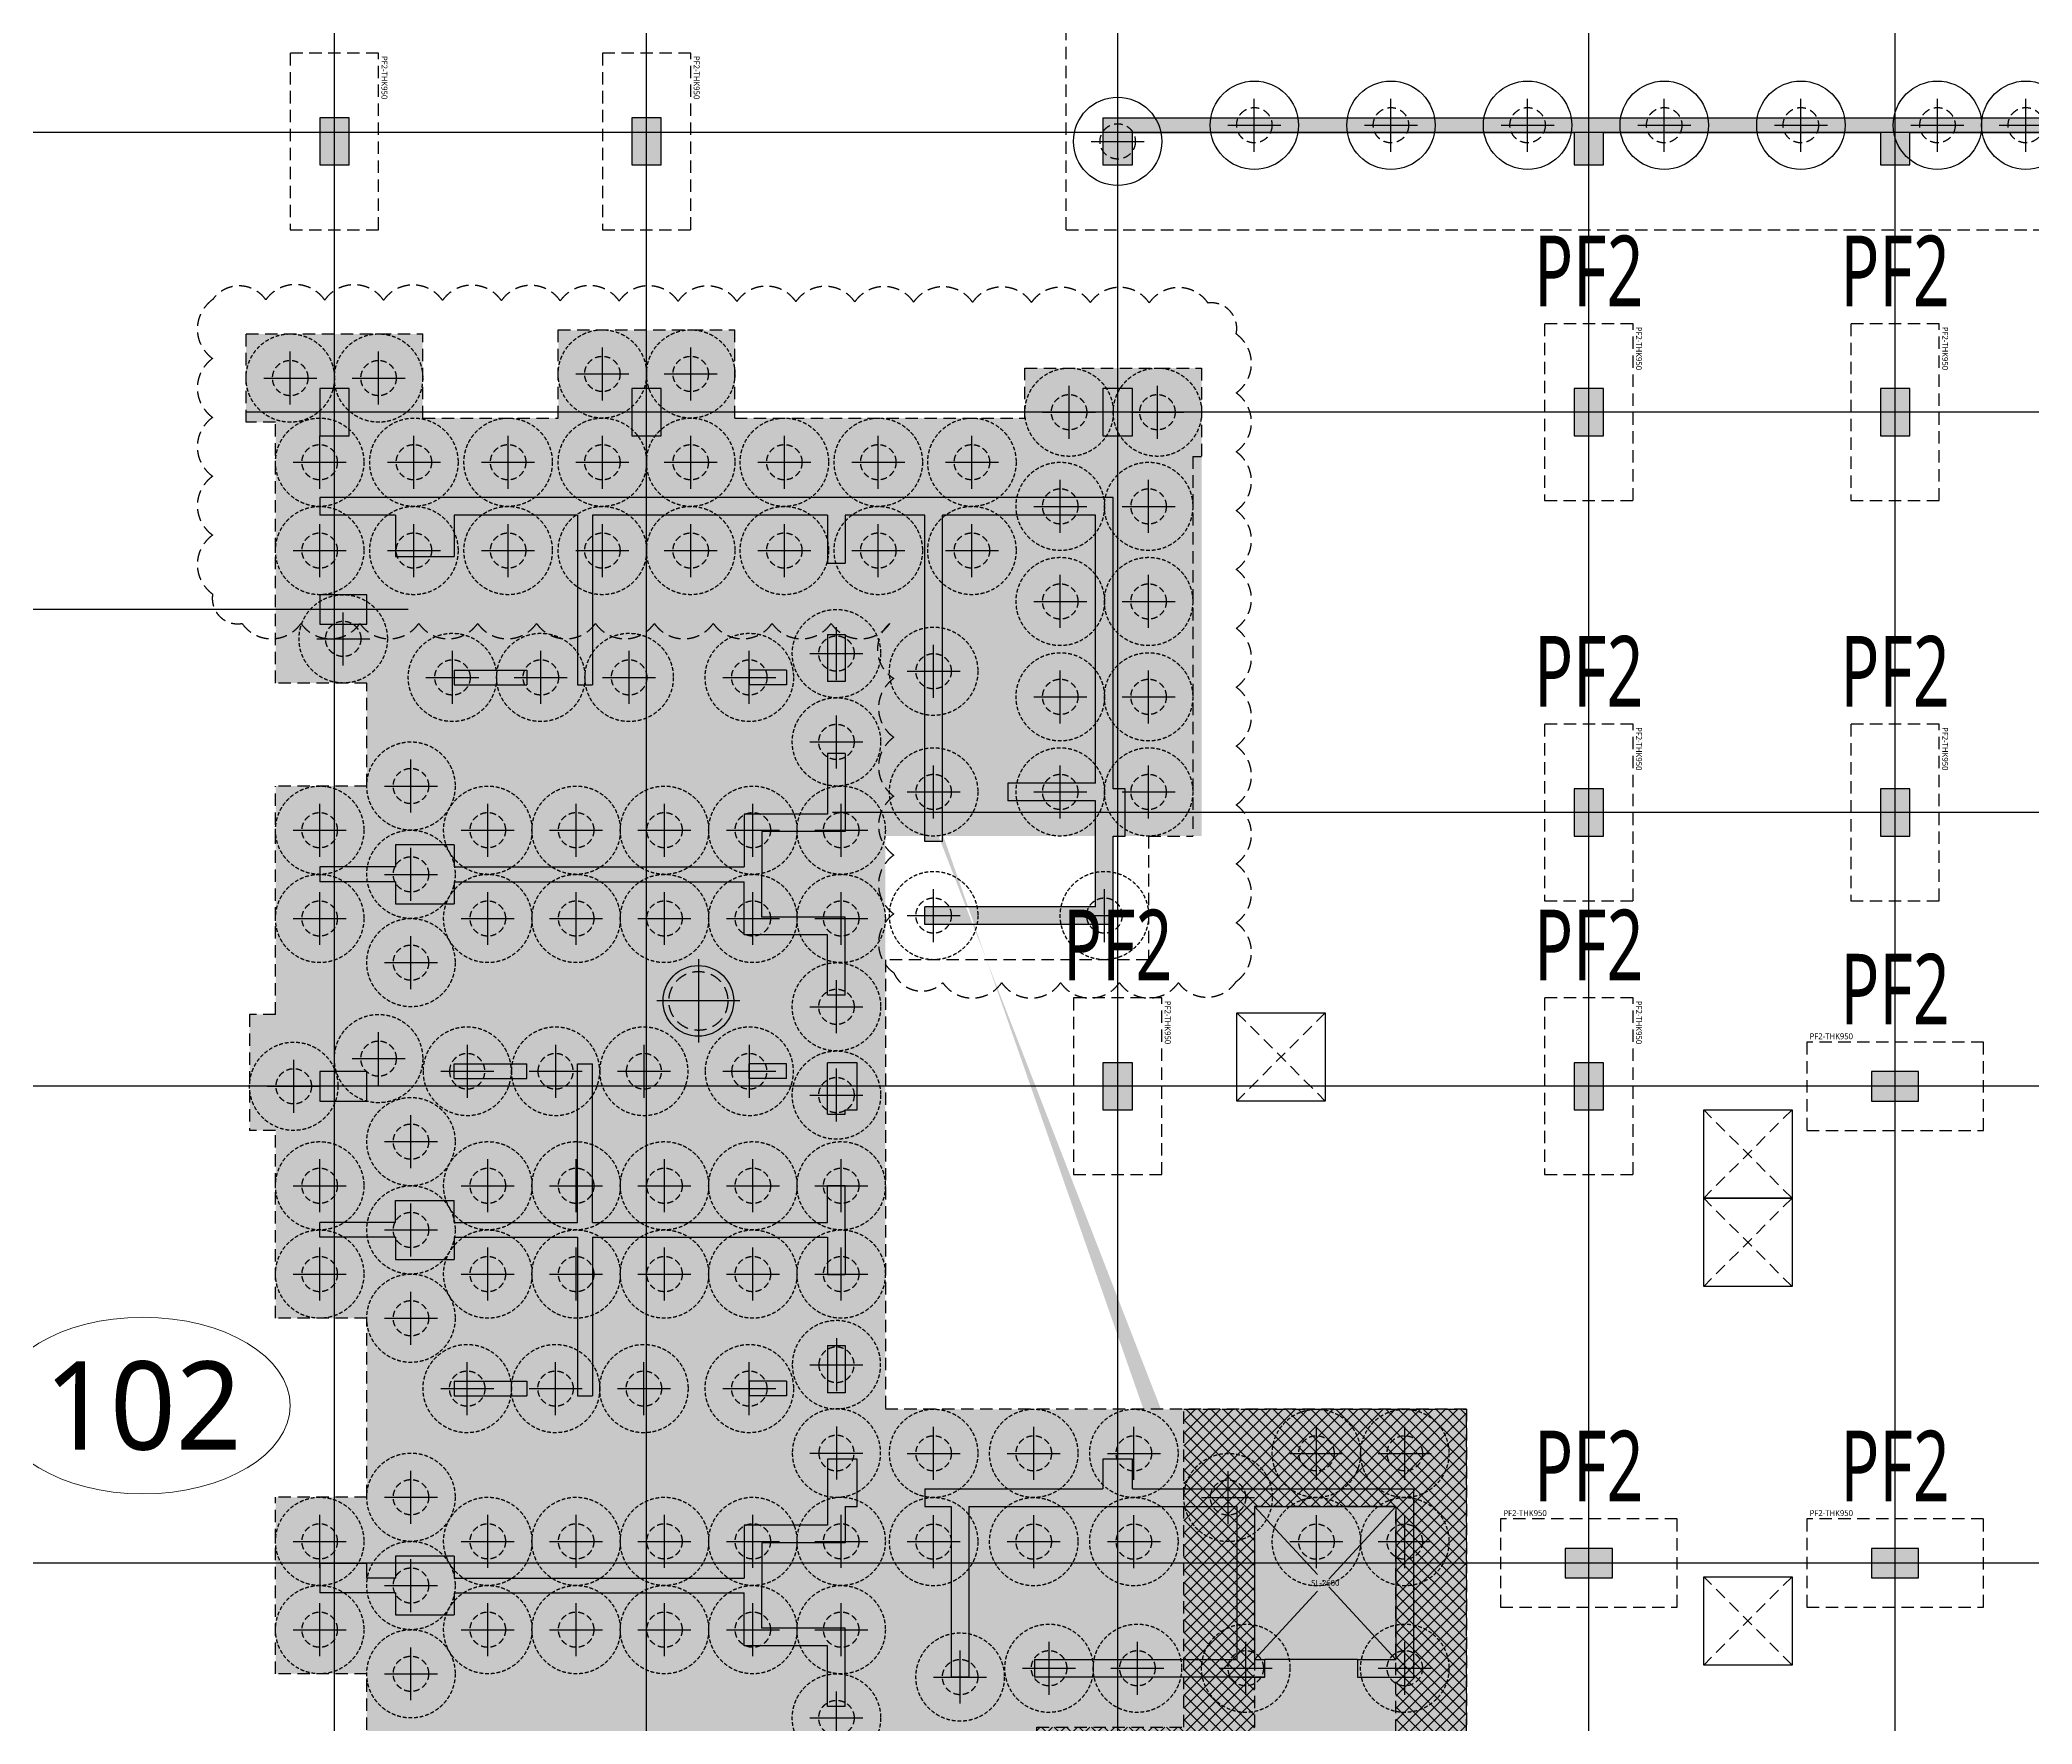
# Model space of a CAD drawing. Header units: millimetres. Extents: x 327808 to 2562540, y -728300 to 402793.
# Drawn here: x 775099 to 808928, y 246179 to 274789 of the extents above; entities that cross this region are included whole.
import ezdxf
from ezdxf.enums import TextEntityAlignment as Align

# ---------------------------------------------------------------- set-up
doc = ezdxf.new("R2010")
doc.units = ezdxf.units.MM
doc.header["$LTSCALE"] = 140
for name, pattern in [('XS-기초$0$CONTINOUS', [0]), ('XS-기초$0$DDOT', [14, 12, -1, 0, -1]), ('XS-기초$0$HID', [2.3, 1.5, -0.8])]:
    doc.linetypes.add(name, pattern=pattern)
for name, color, linetype in [('252', 252, 'Continuous'), ('NAME-F', 6, 'Continuous'), ('XS-기초$0$252', 252, 'Continuous'), ('XS-기초$0$CEN-P', 14, 'XS-기초$0$CONTINOUS'), ('XS-기초$0$EL7', 7, 'Continuous'), ('XS-기초$0$MAT', 3, 'XS-기초$0$HID'), ('XS-기초$0$OPEN', 9, 'XS-기초$0$DDOT'), ('XS-기초$0$PILE', 3, 'XS-기초$0$HID'), ('XS-기초$0$PILE-P', 4, 'XS-기초$0$HID'), ('XS-기초$0$WALL', 11, 'Continuous'), ('XS-기초$0$기초꺽임', 4, 'XS-기초$0$HID'), ('XS-기초$0$기초꺽임-HAT', 5, 'Continuous'), ('XS-기초$0$기초연단', 3, 'Continuous'), ('XS-기초$0$집수정-영구', 1, 'Continuous'), ('XS-기초$0$집수정-우수', 6, 'Continuous'), ('XS-기초$0$집수정-주동', 21, 'Continuous')]:
    doc.layers.add(name, color=color, linetype=linetype)
doc.layers.add('TEXT', color=3, linetype='Continuous', lineweight=9)
doc.layers.add('XS-기초$0$0106', color=30, linetype='XS-기초$0$HID', plot=False)
doc.layers.add('XS-기초$0$DEFPOINT', color=144, linetype='Continuous', plot=False)
doc.styles.add('XS-기초$0$맑은고딕', font='malgun.ttf')
doc.styles.add('맑은고딕', font='malgun.ttf')

# ---------------------------------------------------------------- blocks, each defined once
blk = doc.blocks.new('XS-기초$0$A$C762E058C')
at = {"layer": 'XS-기초$0$252'}
h = blk.add_hatch(color=256, dxfattribs=at)
h.dxf.hatch_style = 1
h.paths.add_polyline_path([(6100, -22900), (5300, -22900), (5300, -23400), (6100, -23400)])
h.paths.add_polyline_path([(6100, -31000), (5300, -31000), (5300, -31500), (6100, -31500)])
h.paths.add_polyline_path([(6100, -39100), (5300, -39100), (5300, -39600), (6100, -39600)])
h.paths.add_polyline_path([(6100, -47200), (5300, -47200), (5300, -47700), (6100, -47700)])
h.paths.add_polyline_path([(6100, -55300), (5300, -55300), (5300, -55800), (6100, -55800)])
h.paths.add_polyline_path([(6100, -63400), (5300, -63400), (5300, -63900), (6100, -63900)])
h.paths.add_polyline_path([(50390, -22900), (50390, -23150), (44400, -23150), (44400, -23400), (43600, -23400), (43600, -23150), (40100, -23150), (40100, -23700), (39600, -23700), (39600, -23150), (34900, -23150), (34900, -23700), (34400, -23700), (34400, -23150), (26900, -23150), (26900, -23700), (26400, -23700), (26400, -22900)])
h.paths.add_polyline_path([(51300, -22900), (51300, -23150), (51800, -23150), (51800, -23700), (52300, -23700), (52300, -22900)])
h.paths.add_polyline_path([(40100, -28300), (40100, -27500), (39600, -27500), (39600, -28300)])
h.paths.add_polyline_path([(13600, -23700), (13600, -22900), (13100, -22900), (13100, -23700)])
h.paths.add_polyline_path([(13600, -28300), (13600, -27500), (13100, -27500), (13100, -28300)])
h.paths.add_polyline_path([(26900, -28300), (26900, -27500), (26400, -27500), (26400, -28300)])
h.paths.add_polyline_path([(18900, -23700), (18900, -22900), (18400, -22900), (18400, -23700)])
h.paths.add_polyline_path([(52300, -28300), (52300, -27500), (51800, -27500), (51800, -28300)])
h.paths.add_polyline_path([(44300, -28300), (44300, -27500), (43800, -27500), (43800, -28300)])
h.paths.add_polyline_path([(34900, -28300), (34900, -27500), (34400, -27500), (34400, -28300)])
h.paths.add_polyline_path([(18900, -28300), (18900, -27500), (18400, -27500), (18400, -28300)])
h.paths.add_polyline_path([(35050, -47200), (34250, -47200), (34250, -47700), (35050, -47700)])
h.paths.add_polyline_path([(40250, -47200), (39450, -47200), (39450, -47700), (40250, -47700)])
h.paths.add_polyline_path([(34900, -39750), (34900, -38950), (34400, -38950), (34400, -39750)])
h.paths.add_polyline_path([(40250, -39100), (39450, -39100), (39450, -39600), (40250, -39600)])
h.paths.add_polyline_path([(40100, -35100), (40100, -34300), (39600, -34300), (39600, -35100)])
h.paths.add_polyline_path([(44450, -39100), (43650, -39100), (43650, -39600), (44450, -39600)])
h.paths.add_polyline_path([(44300, -35100), (44300, -34300), (43800, -34300), (43800, -35100)])
h.paths.add_polyline_path([(34900, -35100), (34900, -34300), (34400, -34300), (34400, -35100)])
h.paths.add_polyline_path([(44450, -47200), (43650, -47200), (43650, -47700), (44450, -47700)])
h.paths.add_polyline_path([(44450, -63400), (43650, -63400), (43650, -63900), (44450, -63900)])
h.paths.add_polyline_path([(44450, -55300), (43650, -55300), (43650, -55800), (44450, -55800)])
h.paths.add_polyline_path([(52250, -63400), (51450, -63400), (51450, -63900), (52250, -63900)])
h.paths.add_polyline_path([(60350, -55300), (59550, -55300), (59550, -55800), (60350, -55800)])
h.paths.add_polyline_path([(52250, -55300), (51450, -55300), (51450, -55800), (52250, -55800)])
h.paths.add_polyline_path([(60350, -63400), (59550, -63400), (59550, -63900), (60350, -63900)])
h.paths.add_polyline_path([(52300, -35100), (52300, -34300), (51800, -34300), (51800, -35100)])
h.paths.add_polyline_path([(60300, -35100), (60300, -34300), (59800, -34300), (59800, -35100)])
h.paths.add_polyline_path([(60350, -39100), (59550, -39100), (59550, -39600), (60350, -39600)])
h.paths.add_polyline_path([(52250, -39100), (51450, -39100), (51450, -39600), (52250, -39600)])
h.paths.add_polyline_path([(60350, -47200), (59550, -47200), (59550, -47700), (60350, -47700)])
h.paths.add_polyline_path([(52250, -47200), (51450, -47200), (51450, -47700), (52250, -47700)])
h.paths.add_polyline_path([(60300, -23700), (60300, -22900), (59800, -22900), (59800, -23700)])
h.paths.add_polyline_path([(60300, -28300), (60300, -27500), (59800, -27500), (59800, -28300)])
h = blk.add_hatch(color=256, dxfattribs=at)
h.dxf.hatch_style = 1
h.paths.add_polyline_path([(35050, -54495), (34250, -54495), (34250, -54995), (35050, -54995)])
h.paths.add_polyline_path([(40280, -55295), (40480, -55295), (40480, -55985), (39665, -55985), (39665, -56285), (40480, -56285), (40480, -60480), (37300, -60480), (37300, -60730), (40480, -60730), (40480, -63825), (39180, -63825), (39180, -64125), (39300, -64125), (39300, -64625), (39800, -64625), (39800, -64125), (40480, -64125), (40480, -65410), (40780, -65410), (40780, -54495), (40280, -54495)])
h.paths.add_polyline_path([(34900, -64625), (34900, -64125), (35160, -64125), (35160, -63825), (33805, -63825), (33805, -57445), (34755, -57445), (34755, -56285), (36135, -56285), (36135, -55985), (34455, -55985), (34455, -57145), (33680, -57145), (32905, -57145), (32905, -55985), (31225, -55985), (31225, -56285), (32605, -56285), (32605, -57445), (33555, -57445), (33555, -63825), (32200, -63825), (32200, -64125), (33555, -64125), (33555, -65410), (33805, -65410), (33805, -64125), (34400, -64125), (34400, -64625)])
h.paths.add_polyline_path([(26565, -64625), (26565, -64125), (25700, -64125), (25700, -63825), (26815, -63825), (26815, -60730), (23820, -60730), (23820, -60480), (26815, -60480), (26815, -56285), (26185, -56285), (26185, -55985), (26940, -55985), (27695, -55985), (27695, -56285), (27065, -56285), (27065, -60480), (30060, -60480), (30060, -60730), (27065, -60730), (27065, -63825), (28180, -63825), (28180, -64125), (27065, -64125), (27065, -65410), (26815, -65410), (26815, -64625)])
h.paths.add_polyline_path([(18900, -64625), (18900, -64125), (20075, -64125), (20075, -65410), (20325, -65410), (20325, -64125), (21680, -64125), (21680, -63825), (20325, -63825), (20325, -57445), (21275, -57445), (21275, -56285), (22655, -56285), (22655, -55985), (20975, -55985), (20975, -57145), (20200, -57145), (19425, -57145), (19425, -55985), (17745, -55985), (17745, -56285), (19125, -56285), (19125, -57445), (20075, -57445), (20075, -63825), (18400, -63825), (18400, -64625)])
h.paths.add_polyline_path([(13100, -55785), (13100, -55985), (13100, -65410), (13400, -65410), (13400, -64325), (13900, -64325), (13900, -64125), (14700, -64125), (14700, -63825), (13400, -63825), (13400, -60730), (16580, -60730), (16580, -60480), (13400, -60480), (13400, -56285), (14215, -56285), (14215, -55985), (13900, -55985), (13900, -55785)])
h.paths.add_polyline_path([(31375, -54635), (31375, -54485), (23825, -54485), (23825, -54185), (26175, -54185), (26175, -51585), (27175, -51585), (27175, -51885), (26475, -51885), (26475, -54185), (31375, -54185), (31375, -51885), (30775, -51885), (30775, -51585), (31675, -51585), (31675, -54635)])
h.paths.add_polyline_path([(29585, -51585), (29585, -51885), (28265, -51885), (28265, -51585)], flags=17)
h.paths.add_polyline_path([(17480, -53885), (15385, -53885), (15385, -53185), (14385, -53185), (14385, -53885), (13100, -53885), (13100, -54185), (22025, -54185), (22025, -53885), (22025, -53115), (21725, -53115), (21725, -53885), (17730, -53885), (17730, -51050), (17480, -51050)])
h.paths.add_polyline_path([(15385, -51300), (15385, -51050), (16620, -51050), (16620, -51300)], flags=17)
h.paths.add_polyline_path([(21025, -51300), (21025, -51050), (20395, -51050), (20395, -51300)], flags=17)
h.paths.add_polyline_path([(21725, -51905), (21725, -51105), (22025, -51105), (22025, -51905)])
h.paths.add_polyline_path([(29690, -64125), (29690, -63825), (30090, -63825), (30090, -64125)])
h.paths.add_polyline_path([(29810, -63125), (30060, -63125), (30060, -61590), (29810, -61590)], flags=17)
h.paths.add_polyline_path([(29810, -56985), (30060, -56985), (30060, -57815), (29810, -57815)], flags=17)
h.paths.add_polyline_path([(29205, -56285), (30005, -56285), (30005, -55985), (29205, -55985)])
h.paths.add_polyline_path([(37670, -64125), (37670, -63825), (37270, -63825), (37270, -64125)])
h.paths.add_polyline_path([(37550, -63125), (37300, -63125), (37300, -61590), (37550, -61590)])
h.paths.add_polyline_path([(37550, -56985), (37300, -56985), (37300, -57815), (37550, -57815)])
h.paths.add_polyline_path([(38155, -56285), (37355, -56285), (37355, -55985), (38155, -55985)], flags=17)
h.paths.add_polyline_path([(24190, -64125), (24190, -63825), (23790, -63825), (23790, -64125)])
h.paths.add_polyline_path([(24070, -63125), (23820, -63125), (23820, -61590), (24070, -61590)])
h.paths.add_polyline_path([(24070, -56985), (23820, -56985), (23820, -57815), (24070, -57815)])
h.paths.add_polyline_path([(24675, -56285), (23875, -56285), (23875, -55985), (24675, -55985)])
h.paths.add_polyline_path([(16210, -64125), (16210, -63825), (16610, -63825), (16610, -64125)])
h.paths.add_polyline_path([(16330, -63125), (16580, -63125), (16580, -61590), (16330, -61590)], flags=17)
h.paths.add_polyline_path([(16330, -56985), (16580, -56985), (16580, -57815), (16330, -57815)], flags=17)
h.paths.add_polyline_path([(15725, -56285), (16525, -56285), (16525, -55985), (15725, -55985)], flags=17)
h.paths.add_polyline_path([(26775, -34300), (26575, -34300), (26575, -29350), (13100, -29350), (13100, -29650), (14385, -29650), (14385, -30350), (15385, -30350), (15385, -29650), (17480, -29650), (17480, -32530), (17730, -32530), (17730, -29650), (21725, -29650), (21725, -30465), (22025, -30465), (22025, -29650), (23375, -29650), (23375, -35190), (23675, -35190), (23675, -29650), (26275, -29650), (26275, -34200), (24785, -34200), (24785, -34500), (26275, -34500), (26275, -36300), (23375, -36300), (23375, -36600), (26575, -36600), (26575, -35100), (26775, -35100)])
h.paths.add_polyline_path([(13100, -47455), (13100, -47955), (14385, -47955), (14385, -48330), (15385, -48330), (15385, -47955), (20305, -47955), (20305, -48855), (21725, -48855), (21725, -49885), (22025, -49885), (22025, -48555), (20605, -48555), (20605, -47830), (20605, -47105), (22025, -47105), (22025, -46485), (22225, -46485), (22225, -45685), (21725, -45685), (21725, -45775), (21725, -46805), (20305, -46805), (20305, -47705), (15385, -47705), (15385, -47330), (14385, -47330), (14385, -47705), (13900, -47705), (13900, -47455)])
h.paths.add_polyline_path([(13900, -39100), (13100, -39100), (13100, -39600), (13900, -39600)], flags=17)
h.paths.add_polyline_path([(13900, -31000), (13100, -31000), (13100, -31500), (13900, -31500)], flags=17)
h.paths.add_polyline_path([(22225, -39750), (22225, -38950), (21725, -38950), (21725, -39825), (22025, -39825), (22025, -39750)])
h.paths.add_polyline_path([(26900, -39750), (26900, -38950), (26400, -38950), (26400, -39750)], flags=17)
h.paths.add_polyline_path([(26400, -45685), (26400, -46185), (23375, -46185), (23375, -46485), (23825, -46485), (23825, -49385), (24125, -49385), (24125, -46485), (28675, -46485), (28675, -49085), (25235, -49085), (25235, -49385), (29150, -49385), (29150, -49085), (28975, -49085), (28975, -46485), (31375, -46485), (31375, -49085), (30720, -49085), (30720, -49385), (31675, -49385), (31675, -46185), (26900, -46185), (26900, -45685)])
h.paths.add_polyline_path([(15385, -35250), (14385, -35250), (14385, -35625), (13100, -35625), (13100, -35875), (14385, -35875), (14385, -36250), (15385, -36250), (15385, -35875), (20305, -35875), (20305, -36775), (21725, -36775), (21725, -37805), (22025, -37805), (22025, -36475), (20605, -36475), (20605, -35750), (20605, -35025), (22025, -35025), (22025, -33695), (21725, -33695), (21725, -34725), (20305, -34725), (20305, -35625), (15385, -35625)])
h.paths.add_polyline_path([(14385, -41665), (13100, -41665), (13100, -41915), (14385, -41915), (14385, -42290), (15385, -42290), (15385, -41915), (17480, -41915), (17480, -44610), (17730, -44610), (17730, -41915), (21725, -41915), (21725, -42545), (22025, -42545), (22025, -41790), (22025, -41035), (21725, -41035), (21725, -41665), (17730, -41665), (17730, -38970), (17480, -38970), (17480, -41665), (15385, -41665), (15385, -41290), (14385, -41290)])
h.paths.add_polyline_path([(15385, -39220), (15385, -38970), (16620, -38970), (16620, -39220)], flags=17)
h.paths.add_polyline_path([(21025, -39220), (21025, -38970), (20395, -38970), (20395, -39220)], flags=17)
h.paths.add_polyline_path([(15385, -44360), (15385, -44610), (16620, -44610), (16620, -44360)], flags=17)
h.paths.add_polyline_path([(21025, -44360), (21025, -44610), (20395, -44610), (20395, -44360)], flags=17)
h.paths.add_polyline_path([(21725, -43755), (21725, -44555), (22025, -44555), (22025, -43755)])
h.paths.add_polyline_path([(15385, -32280), (15385, -32530), (16620, -32530), (16620, -32280)], flags=17)
h.paths.add_polyline_path([(21025, -32280), (21025, -32530), (20395, -32530), (20395, -32280)], flags=17)
h.paths.add_polyline_path([(21725, -31675), (21725, -32475), (22025, -32475), (22025, -31675)], flags=17)
edge = h.paths.add_edge_path()
edge.add_line((23375, -34500), (23375, -34200))
edge.add_line((28675, -49385), (29150, -49385))
blk = doc.blocks.new('XS-기초$0$PILE-600')
at = {"layer": 'XS-기초$0$DEFPOINT', "color": 173, "linetype": 'XS-기초$0$HID', "ltscale": 0.3}
blk.add_circle((0, 0), 750, dxfattribs=at)
at = {"layer": 'XS-기초$0$PILE', "linetype": 'Continuous'}
for p, q in [((0, -450), (0, 450)), ((-450, 0), (450, 0))]:
    blk.add_line(p, q, dxfattribs=at)
at = {"layer": 'XS-기초$0$PILE', "ltscale": 0.5}
blk.add_circle((0, 0), 300, dxfattribs=at)
blk = doc.blocks.new('XS-기초$0$PF2')
at = {"layer": 'XS-기초$0$MAT', "linetype": 'XS-기초$0$HID'}
blk.add_lwpolyline([(-1500, -750), (1500, -750), (1500, 750), (-1500, 750)], close=True, dxfattribs=at)
at = {"layer": 'XS-기초$0$DEFPOINT', "color": 1, "style": 'XS-기초$0$맑은고딕'}
blk.add_text('PF2-THK950', height=100, dxfattribs=at).set_placement((-1450, 850), align=Align.MIDDLE_LEFT)
blk = doc.blocks.new('XS-기초$0$PILE-P')
at = {"layer": 'XS-기초$0$DEFPOINT'}
blk.add_circle((0, 0), 750, dxfattribs=at)
at = {"layer": 'XS-기초$0$PILE-P', "color": 4, "linetype": 'XS-기초$0$CONTINOUS'}
for p, q in [((0, -450), (0, 450)), ((-450, 0), (450, 0))]:
    blk.add_line(p, q, dxfattribs=at)
at = {"layer": 'XS-기초$0$PILE-P', "linetype": 'XS-기초$0$HID', "ltscale": 0.7}
blk.add_circle((0, 0), 300, dxfattribs=at)
blk = doc.blocks.new('XS-기초$0$집수정-주동')
at = {"layer": 'XS-기초$0$집수정-주동'}
for p, q in [((0, 707), (0, -707)), ((707, 0), (-707, 0))]:
    blk.add_line(p, q, dxfattribs=at)
blk.add_circle((0, 0), 600, dxfattribs=at)
at = {"layer": 'XS-기초$0$집수정-주동', "linetype": 'XS-기초$0$HID'}
blk.add_circle((0, 0), 500, dxfattribs=at)
blk = doc.blocks.new('XS-기초$0$집수정-1.5x1.5-영구')
at = {"layer": 'XS-기초$0$집수정-영구', "linetype": 'XS-기초$0$HID'}
for p, q in [((1500, 0), (0, 1500)), ((0, 0), (1500, 1500))]:
    blk.add_line(p, q, dxfattribs=at)
at = {"layer": 'XS-기초$0$집수정-영구'}
blk.add_lwpolyline([(0, 0), (0, 1500), (1500, 1500), (1500, 0)], close=True, dxfattribs=at)
blk = doc.blocks.new('XS-기초$0$영구집수정')
at = {"layer": 'XS-기초$0$집수정-영구', "rotation": 180}
blk.add_blockref('XS-기초$0$집수정-1.5x1.5-영구', (30175, -38100), dxfattribs=at)

msp = doc.modelspace()

# ---------------------------------------------------------------- hatches: boundary and pattern name
at = {"layer": '252'}
h = msp.add_hatch(color=256, dxfattribs=at)
h.dxf.hatch_style = 1
h.paths.add_polyline_path([(799325.4, 251528.9), (789455.4, 251528.9), (789455.4, 261263.9), (794825.4, 261263.9), (794825.4, 269213.9), (791825.4, 269213.9), (791825.4, 268363.9), (786900.4, 268363.9), (786900.4, 269853.9), (783900.4, 269853.9), (783900.4, 268363.9), (781600.4, 268363.9), (781600.4, 269793.9), (778600.4, 269793.9), (778600.4, 268293.9), (779100.4, 268293.9), (779100.4, 263863.9), (780650.4, 263863.9), (780650.4, 262113.9), (779100.4, 262113.9), (779100.4, 258233.9), (778660.4, 258233.9), (778660.4, 256263.9), (779100.4, 256263.9), (779100.4, 253073.9), (780650.4, 253073.9), (780650.4, 250033.9), (779100.4, 250033.9), (779100.4, 247033.9), (780650.4, 247033.9), (780650.4, 243828.9), (779100.4, 243828.9), (779100.4, 240928.9), (778500.4, 240928.9), (778500.4, 230203.9), (781500.4, 230203.9), (781500.4, 231483.9), (785450.4, 231483.9), (785450.4, 230203.9), (788450.4, 230203.9), (788450.4, 231638.9), (792190.4, 231638.9), (792190.4, 230203.9), (795190.4, 230203.9), (795190.4, 231638.9), (798930.4, 231638.9), (798930.4, 230203.9), (801930.4, 230203.9), (801930.4, 231638.9), (805880.4, 231638.9), (805880.4, 230203.9), (808880.4, 230203.9), (808880.4, 242768.9), (805880.4, 242768.9), (805880.4, 240978.9), (802900.4, 240978.9), (802900.4, 242518.9), (799325.4, 242518.9)])
at = {"layer": 'XS-기초$0$기초꺽임-HAT'}
h = msp.add_hatch(dxfattribs=at)
h.set_pattern_fill('ANSI37', color=256, scale=1200, style=0)
h.set_pattern_definition([(45, (857431.5, 317418.4), (-106.06602, 106.06602), []), (135, (857431.5, 317418.4), (-106.06602, -106.06602), [])])
h.paths.add_polyline_path([(793225.4, 242178.9), (798125.4, 242178.9), (798125.4, 249878.9), (795725.4, 249878.9), (795725.4, 244478.9), (793225.4, 244478.9)], flags=16)
h.paths.add_polyline_path([(799325.4, 240978.9), (791750.4, 240978.9), (791750.4, 242778.9), (792025.4, 242778.9), (792025.4, 246128.9), (794525.4, 246128.9), (794525.4, 251528.9), (795725.4, 251528.9), (799325.4, 251528.9)])

# ---------------------------------------------------------------- linework, layer by layer
at = {"layer": 'TEXT'}
msp.add_ellipse((776850.4, 251591.4), major_axis=(2500, 0), ratio=0.6, dxfattribs=at)
at = {"layer": 'XS-기초$0$0106'}
msp.add_lwpolyline([(778033.3, 270375.7, 0.5205671), (778033.3, 269375.7, 0.5205671), (778033.3, 268375.7, 0.5205671), (778033.3, 267375.7, 0.5205671), (778033.3, 266375.7, 0.5205671), (778033.3, 265375.7, 0.5205671), (778533.2, 264875.6, 0.5205671), (779533.2, 264875.6, 0.5205671), (780533.2, 264875.6, 0.5205671), (781533.2, 264875.6, 0.5205671), (782533.2, 264875.6, 0.5205671), (783533.2, 264875.6, 0.5205671), (784533.2, 264875.6, 0.5205671), (785533.2, 264875.6, 0.5205671), (786533.2, 264875.6, 0.5205671), (787533.2, 264875.6, 0.5205671), (788533.2, 264875.6, 0.5205671), (789533.2, 264875.6, 0.5205671), (789599.3, 263941.7, 0.5205671), (789599.3, 262941.7, 0.5205671), (789599.3, 261941.7, 0.5205671), (789599.3, 260941.7, 0.5205671), (789599.3, 259941.7, 0.5205671), (789599.3, 258941.7, 0.5205671), (790430.8, 258773.2, 0.5205671), (791430.8, 258773.2, 0.5205671), (792430.8, 258773.2, 0.5205671), (793430.8, 258773.2, 0.5205671), (794430.8, 258773.2, 0.5205671), (795411.6, 258792.5, 0.5205671), (795411.6, 259792.5, 0.5205671), (795411.6, 260792.5, 0.5205671), (795411.6, 261792.5, 0.5205671), (795411.6, 262792.5, 0.5205671), (795411.6, 263792.5, 0.5205671), (795411.6, 264792.5, 0.5205671), (795411.6, 265792.5, 0.5205671), (795411.6, 266792.5, 0.5205671), (795411.6, 267792.5, 0.5205671), (795411.6, 268792.5, 0.5205671), (795411.6, 269792.5, 0.5205671), (794935.8, 270318.3, 0.5205671), (793935.8, 270321.7, 0.5205671), (792935.8, 270325.1, 0.5205671), (791935.8, 270328.5, 0.5205671), (790935.8, 270331.9, 0.5205671), (789935.8, 270335.2, 0.5205671), (788935.8, 270338.6, 0.5205671), (787935.8, 270342, 0.5205671), (786935.8, 270345.4, 0.5205671), (785935.8, 270348.8, 0.5205671), (784935.8, 270352.2, 0.5205671), (783935.8, 270355.6, 0.5205671), (782935.8, 270359, 0.5205671), (781935.9, 270362.4, 0.5205671), (780935.9, 270365.8, 0.5205671), (779935.9, 270369.2, 0.5205671), (778935.9, 270372.6, 0.5205671)], format="xyb", close=True, dxfattribs=at)
at = {"layer": 'XS-기초$0$CEN-P'}
for p, q in [((780100.4, 223613.9), (780100.4, 341453.9)), ((785400.4, 223613.9), (785400.4, 341453.9)), ((793400.4, 223613.9), (793400.4, 341453.9)), ((801400.4, 183713.9), (801400.4, 341453.9)), ((806600.4, 240163.9), (806600.4, 341453.9)), ((955930.4, 273213.9), (731950.4, 273213.9)), ((828300.4, 268463.9), (778600.4, 268463.9)), ((781350.4, 265113.9), (731950.4, 265113.9)), ((828300.4, 261663.9), (788560.4, 261663.9)), ((955930.4, 257013.9), (731950.4, 257013.9)), ((955930.4, 248913.9), (731950.4, 248913.9))]:
    msp.add_line(p, q, dxfattribs=at)
at = {"layer": 'XS-기초$0$EL7'}
msp.add_line((797470.4, 247278.9), (795900.4, 247278.9), dxfattribs=at)
at = {"layer": 'XS-기초$0$OPEN'}
for p, q in [((798125.4, 247278.9), (795725.4, 249878.9)), ((798125.4, 249878.9), (795725.4, 247278.9))]:
    msp.add_line(p, q, dxfattribs=at)
at = {"layer": 'XS-기초$0$WALL'}
for p, q in [((780350.4, 273463.9), (779850.4, 273463.9)), ((779850.4, 273463.9), (779850.4, 272663.9)), ((780350.4, 272663.9), (780350.4, 273463.9)), ((785650.4, 273463.9), (785150.4, 273463.9)), ((785150.4, 273463.9), (785150.4, 272663.9)), ((785650.4, 272663.9), (785650.4, 273463.9)), ((793150.4, 273463.9), (793150.4, 272663.9)), ((793150.4, 273463.9), (817140.4, 273463.9)), ((793650.4, 272663.9), (793650.4, 273213.9)), ((793650.4, 273213.9), (801150.4, 273213.9)), ((801150.4, 273213.9), (801150.4, 272663.9)), ((801650.4, 272663.9), (801650.4, 273213.9)), ((801650.4, 273213.9), (806350.4, 273213.9)), ((806350.4, 273213.9), (806350.4, 272663.9)), ((806850.4, 273213.9), (810350.4, 273213.9)), ((806850.4, 272663.9), (806850.4, 273213.9)), ((779850.4, 272663.9), (780350.4, 272663.9)), ((785150.4, 272663.9), (785650.4, 272663.9)), ((793150.4, 272663.9), (793650.4, 272663.9)), ((801150.4, 272663.9), (801650.4, 272663.9)), ((806350.4, 272663.9), (806850.4, 272663.9)), ((780350.4, 268863.9), (779850.4, 268863.9)), ((779850.4, 268863.9), (779850.4, 268063.9)), ((780350.4, 268063.9), (780350.4, 268863.9)), ((785650.4, 268863.9), (785150.4, 268863.9)), ((785150.4, 268863.9), (785150.4, 268063.9)), ((785650.4, 268063.9), (785650.4, 268863.9)), ((793650.4, 268863.9), (793150.4, 268863.9)), ((793150.4, 268863.9), (793150.4, 268063.9)), ((793650.4, 268063.9), (793650.4, 268863.9)), ((801650.4, 268863.9), (801150.4, 268863.9)), ((801150.4, 268863.9), (801150.4, 268063.9)), ((801650.4, 268063.9), (801650.4, 268863.9)), ((806850.4, 268863.9), (806350.4, 268863.9)), ((806350.4, 268863.9), (806350.4, 268063.9)), ((806850.4, 268063.9), (806850.4, 268863.9)), ((779850.4, 268063.9), (780350.4, 268063.9)), ((785150.4, 268063.9), (785650.4, 268063.9)), ((793150.4, 268063.9), (793650.4, 268063.9)), ((801150.4, 268063.9), (801650.4, 268063.9)), ((806350.4, 268063.9), (806850.4, 268063.9)), ((779850.4, 267013.9), (779850.4, 266713.9)), ((793325.4, 267013.9), (779850.4, 267013.9)), ((793325.4, 262063.9), (793325.4, 267013.9)), ((781135.4, 266713.9), (779850.4, 266713.9)), ((781135.4, 266713.9), (781135.4, 266013.9)), ((782135.4, 266713.9), (782135.4, 266013.9)), ((784230.4, 266713.9), (782135.4, 266713.9)), ((784230.4, 266713.9), (784230.4, 263833.9)), ((784480.4, 266713.9), (784480.4, 263833.9)), ((788475.4, 266713.9), (784480.4, 266713.9)), ((788475.4, 266713.9), (788475.4, 265898.9)), ((790125.4, 266713.9), (788775.4, 266713.9)), ((788775.4, 266713.9), (788775.4, 265898.9)), ((790125.4, 261173.9), (790125.4, 266713.9)), ((790425.4, 261173.9), (790425.4, 266713.9)), ((793025.4, 266713.9), (790425.4, 266713.9)), ((793025.4, 262163.9), (793025.4, 266713.9)), ((781135.4, 266013.9), (782135.4, 266013.9)), ((788475.4, 265898.9), (788775.4, 265898.9)), ((779850.4, 265363.9), (779850.4, 264863.9)), ((780650.4, 265363.9), (779850.4, 265363.9)), ((780650.4, 264863.9), (780650.4, 265363.9)), ((779850.4, 264863.9), (780650.4, 264863.9)), ((788475.4, 264688.9), (788775.4, 264688.9)), ((788475.4, 264688.9), (788475.4, 263888.9)), ((788775.4, 264688.9), (788775.4, 263888.9)), ((782135.4, 264083.9), (783370.4, 264083.9)), ((782135.4, 264083.9), (782135.4, 263833.9)), ((783370.4, 264083.9), (783370.4, 263833.9)), ((787775.4, 264083.9), (787145.4, 264083.9)), ((787145.4, 264083.9), (787145.4, 263833.9)), ((787775.4, 264083.9), (787775.4, 263833.9)), ((788775.4, 263888.9), (788475.4, 263888.9)), ((782135.4, 263833.9), (783370.4, 263833.9)), ((784230.4, 263833.9), (784480.4, 263833.9)), ((787775.4, 263833.9), (787145.4, 263833.9)), ((788775.4, 262668.9), (788475.4, 262668.9)), ((788475.4, 262668.9), (788475.4, 261638.9)), ((788775.4, 262668.9), (788775.4, 261338.9)), ((790125.4, 261863.9), (790125.4, 262163.9)), ((793025.4, 262163.9), (791535.4, 262163.9)), ((791535.4, 262163.9), (791535.4, 261863.9)), ((793025.4, 261863.9), (791535.4, 261863.9)), ((793025.4, 260063.9), (793025.4, 261863.9)), ((793525.4, 262063.9), (793325.4, 262063.9)), ((793525.4, 261263.9), (793525.4, 262063.9)), ((801650.4, 262063.9), (801150.4, 262063.9)), ((801150.4, 262063.9), (801150.4, 261263.9)), ((801650.4, 261263.9), (801650.4, 262063.9)), ((806850.4, 262063.9), (806350.4, 262063.9)), ((806350.4, 262063.9), (806350.4, 261263.9)), ((806850.4, 261263.9), (806850.4, 262063.9)), ((787055.4, 261638.9), (787055.4, 260738.9)), ((788475.4, 261638.9), (787055.4, 261638.9)), ((787355.4, 261338.9), (787355.4, 260613.9)), ((788775.4, 261338.9), (787355.4, 261338.9)), ((790425.4, 261173.9), (790125.4, 261173.9)), ((793325.4, 259763.9), (793325.4, 261263.9)), ((793325.4, 261263.9), (793525.4, 261263.9)), ((801150.4, 261263.9), (801650.4, 261263.9)), ((806350.4, 261263.9), (806850.4, 261263.9)), ((781135.4, 261113.9), (781135.4, 260738.9)), ((782135.4, 261113.9), (781135.4, 261113.9)), ((782135.4, 261113.9), (782135.4, 260738.9)), ((779850.4, 260738.9), (779850.4, 260488.9)), ((781135.4, 260738.9), (779850.4, 260738.9)), ((781135.4, 260488.9), (779850.4, 260488.9)), ((781135.4, 260488.9), (781135.4, 260113.9)), ((782135.4, 260738.9), (787055.4, 260738.9)), ((782135.4, 260488.9), (787055.4, 260488.9)), ((782135.4, 260488.9), (782135.4, 260113.9)), ((787055.4, 259588.9), (787055.4, 260488.9)), ((787355.4, 259888.9), (787355.4, 260613.9)), ((781135.4, 260113.9), (782135.4, 260113.9)), ((788775.4, 259888.9), (787355.4, 259888.9)), ((788775.4, 258558.9), (788775.4, 259888.9)), ((793025.4, 260063.9), (790125.4, 260063.9)), ((790125.4, 259763.9), (790125.4, 260063.9)), ((788475.4, 259588.9), (787055.4, 259588.9)), ((788475.4, 258558.9), (788475.4, 259588.9)), ((793325.4, 259763.9), (790125.4, 259763.9)), ((788775.4, 258558.9), (788475.4, 258558.9)), ((779850.4, 257263.9), (779850.4, 256763.9)), ((780650.4, 257263.9), (779850.4, 257263.9)), ((780650.4, 256763.9), (780650.4, 257263.9)), ((782135.4, 257393.9), (783370.4, 257393.9)), ((782135.4, 257143.9), (782135.4, 257393.9)), ((782135.4, 257143.9), (783370.4, 257143.9)), ((783370.4, 257143.9), (783370.4, 257393.9)), ((784230.4, 254698.9), (784230.4, 257393.9)), ((784230.4, 257393.9), (784480.4, 257393.9)), ((784480.4, 254698.9), (784480.4, 257393.9)), ((787775.4, 257393.9), (787145.4, 257393.9)), ((787145.4, 257143.9), (787145.4, 257393.9)), ((787775.4, 257143.9), (787145.4, 257143.9)), ((787775.4, 257143.9), (787775.4, 257393.9)), ((788475.4, 256538.9), (788475.4, 257413.9)), ((788975.4, 257413.9), (788475.4, 257413.9)), ((788975.4, 256613.9), (788975.4, 257413.9)), ((793650.4, 257413.9), (793150.4, 257413.9)), ((793150.4, 257413.9), (793150.4, 256613.9)), ((793650.4, 256613.9), (793650.4, 257413.9)), ((801650.4, 257413.9), (801150.4, 257413.9)), ((801150.4, 257413.9), (801150.4, 256613.9)), ((801650.4, 256613.9), (801650.4, 257413.9)), ((806200.4, 257263.9), (806200.4, 256763.9)), ((807000.4, 257263.9), (806200.4, 257263.9)), ((807000.4, 256763.9), (807000.4, 257263.9)), ((779850.4, 256763.9), (780650.4, 256763.9)), ((806200.4, 256763.9), (807000.4, 256763.9)), ((788475.4, 256538.9), (788775.4, 256538.9)), ((788775.4, 256538.9), (788775.4, 256613.9)), ((788775.4, 256613.9), (788975.4, 256613.9)), ((793150.4, 256613.9), (793650.4, 256613.9)), ((801150.4, 256613.9), (801650.4, 256613.9)), ((781135.4, 255073.9), (782135.4, 255073.9)), ((781135.4, 254698.9), (781135.4, 255073.9)), ((782135.4, 254698.9), (782135.4, 255073.9)), ((788475.4, 255328.9), (788775.4, 255328.9)), ((788475.4, 254698.9), (788475.4, 255328.9)), ((788775.4, 254573.9), (788775.4, 255328.9)), ((779850.4, 254448.9), (779850.4, 254698.9)), ((781135.4, 254698.9), (779850.4, 254698.9)), ((781135.4, 254448.9), (779850.4, 254448.9)), ((781135.4, 254448.9), (781135.4, 254073.9)), ((782135.4, 254698.9), (784230.4, 254698.9)), ((782135.4, 254448.9), (784230.4, 254448.9)), ((782135.4, 254448.9), (782135.4, 254073.9)), ((784230.4, 254448.9), (784230.4, 251753.9)), ((784480.4, 254698.9), (788475.4, 254698.9)), ((784480.4, 254448.9), (788475.4, 254448.9)), ((784480.4, 254448.9), (784480.4, 251753.9)), ((788475.4, 254448.9), (788475.4, 253818.9)), ((788775.4, 254573.9), (788775.4, 253818.9)), ((781135.4, 254073.9), (782135.4, 254073.9)), ((788475.4, 253818.9), (788775.4, 253818.9)), ((788475.4, 252608.9), (788775.4, 252608.9)), ((788475.4, 252608.9), (788475.4, 251808.9)), ((788775.4, 252608.9), (788775.4, 251808.9)), ((782135.4, 252003.9), (783370.4, 252003.9)), ((782135.4, 252003.9), (782135.4, 251753.9)), ((782135.4, 251753.9), (783370.4, 251753.9)), ((783370.4, 252003.9), (783370.4, 251753.9)), ((784230.4, 251753.9), (784480.4, 251753.9)), ((787775.4, 252003.9), (787145.4, 252003.9)), ((787145.4, 252003.9), (787145.4, 251753.9)), ((787775.4, 251753.9), (787145.4, 251753.9)), ((787775.4, 252003.9), (787775.4, 251753.9)), ((788775.4, 251808.9), (788475.4, 251808.9)), ((788975.4, 250678.9), (788475.4, 250678.9)), ((788475.4, 250678.9), (788475.4, 250588.9)), ((788975.4, 249878.9), (788975.4, 250678.9)), ((793650.4, 250678.9), (793150.4, 250678.9)), ((793150.4, 250678.9), (793150.4, 250178.9)), ((793650.4, 250178.9), (793650.4, 250678.9)), ((788475.4, 250588.9), (788475.4, 249558.9)), ((790125.4, 250178.9), (790125.4, 249878.9)), ((790125.4, 250178.9), (793150.4, 250178.9)), ((793650.4, 250178.9), (798425.4, 250178.9)), ((798425.4, 250178.9), (798425.4, 246978.9)), ((788775.4, 249878.9), (788775.4, 249258.9)), ((788775.4, 249878.9), (788975.4, 249878.9)), ((790125.4, 249878.9), (790575.4, 249878.9)), ((790575.4, 249878.9), (790575.4, 246978.9)), ((790875.4, 249878.9), (795425.4, 249878.9)), ((790875.4, 249878.9), (790875.4, 246978.9)), ((795425.4, 249878.9), (795425.4, 247278.9)), ((795725.4, 249878.9), (798125.4, 249878.9)), ((795725.4, 249878.9), (795725.4, 247278.9)), ((798125.4, 249878.9), (798125.4, 247278.9)), ((787055.4, 249558.9), (787055.4, 248658.9)), ((788475.4, 249558.9), (787055.4, 249558.9)), ((781135.4, 249033.9), (781135.4, 248658.9)), ((782135.4, 249033.9), (781135.4, 249033.9)), ((782135.4, 249033.9), (782135.4, 248658.9)), ((787355.4, 249258.9), (787355.4, 248533.9)), ((788775.4, 249258.9), (787355.4, 249258.9)), ((801000.4, 249163.9), (801000.4, 248663.9)), ((801800.4, 249163.9), (801000.4, 249163.9)), ((801800.4, 248663.9), (801800.4, 249163.9)), ((806200.4, 249163.9), (806200.4, 248663.9)), ((807000.4, 249163.9), (806200.4, 249163.9)), ((807000.4, 248663.9), (807000.4, 249163.9)), ((780650.4, 248908.9), (779850.4, 248908.9)), ((779850.4, 248908.9), (779850.4, 248408.9)), ((780650.4, 248658.9), (780650.4, 248908.9)), ((781135.4, 248658.9), (780650.4, 248658.9)), ((782135.4, 248658.9), (787055.4, 248658.9)), ((801000.4, 248663.9), (801800.4, 248663.9)), ((806200.4, 248663.9), (807000.4, 248663.9)), ((781135.4, 248408.9), (779850.4, 248408.9)), ((781135.4, 248408.9), (781135.4, 248033.9)), ((782135.4, 248408.9), (787055.4, 248408.9)), ((782135.4, 248408.9), (782135.4, 248033.9)), ((787055.4, 247508.9), (787055.4, 248408.9)), ((787355.4, 247808.9), (787355.4, 248533.9)), ((781135.4, 248033.9), (782135.4, 248033.9)), ((788775.4, 247808.9), (787355.4, 247808.9)), ((788775.4, 246478.9), (788775.4, 247808.9)), ((788475.4, 247508.9), (787055.4, 247508.9)), ((788475.4, 246478.9), (788475.4, 247508.9)), ((790875.4, 246978.9), (790575.4, 246978.9)), ((791985.4, 247278.9), (795425.4, 247278.9)), ((791985.4, 247278.9), (791985.4, 246978.9)), ((795900.4, 246978.9), (791985.4, 246978.9)), ((795425.4, 246978.9), (795900.4, 246978.9)), ((795725.4, 247278.9), (795900.4, 247278.9)), ((795900.4, 246978.9), (795900.4, 247278.9)), ((797470.4, 247278.9), (798125.4, 247278.9)), ((797470.4, 247278.9), (797470.4, 246978.9)), ((797470.4, 246978.9), (798425.4, 246978.9)), ((788775.4, 246478.9), (788475.4, 246478.9))]:
    msp.add_line(p, q, dxfattribs=at)
at = {"layer": 'XS-기초$0$기초꺽임'}
for points in [[(799325.4, 240978.9), (791750.4, 240978.9), (791750.4, 242778.9), (792025.4, 242778.9), (792025.4, 246128.9), (794525.4, 246128.9), (794525.4, 251528.9), (795725.4, 251528.9), (799325.4, 251528.9)], [(793225.4, 242178.9), (798125.4, 242178.9), (798125.4, 249878.9), (795725.4, 249878.9), (795725.4, 244478.9), (793225.4, 244478.9)]]:
    msp.add_lwpolyline(points, close=True, dxfattribs=at)
at = {"layer": 'XS-기초$0$기초연단', "linetype": 'XS-기초$0$HID'}
for p, q in [((792525.4, 271563.9), (792525.4, 279763.9)), ((792525.4, 271563.9), (841500.4, 271563.9)), ((778600.4, 269793.9), (781600.4, 269793.9)), ((778600.4, 268293.9), (778600.4, 269793.9)), ((781600.4, 268363.9), (781600.4, 269793.9)), ((783900.4, 269863.9), (786900.4, 269863.9)), ((783900.4, 268363.9), (783900.4, 269863.9)), ((786900.4, 268363.9), (786900.4, 269863.9)), ((791825.4, 269213.9), (794825.4, 269213.9)), ((791825.4, 268363.9), (791825.4, 269213.9)), ((794825.4, 269213.9), (794825.4, 267713.9)), ((779100.4, 268293.9), (778600.4, 268293.9)), ((779100.4, 263863.9), (779100.4, 268293.9)), ((781600.4, 268363.9), (783900.4, 268363.9)), ((786900.4, 268363.9), (791825.4, 268363.9)), ((794675.4, 267713.9), (794675.4, 261263.9)), ((794675.4, 267713.9), (794825.4, 267713.9)), ((780650.4, 263863.9), (779100.4, 263863.9)), ((780650.4, 262113.9), (780650.4, 263863.9)), ((779100.4, 258233.9), (779100.4, 262113.9)), ((780650.4, 262113.9), (779100.4, 262113.9)), ((793925.4, 261263.9), (793925.4, 259163.9)), ((793925.4, 261263.9), (794675.4, 261263.9)), ((793925.4, 259163.9), (789455.4, 259163.9)), ((789455.4, 259163.9), (789455.4, 251528.9)), ((778660.4, 258233.9), (778660.4, 256263.9)), ((779100.4, 258233.9), (778660.4, 258233.9)), ((779100.4, 256263.9), (778660.4, 256263.9)), ((779100.4, 253073.9), (779100.4, 256263.9)), ((780650.4, 253073.9), (779100.4, 253073.9)), ((780650.4, 250033.9), (780650.4, 253073.9)), ((799325.4, 251528.9), (789455.4, 251528.9)), ((799325.4, 242518.9), (799325.4, 251528.9)), ((779100.4, 247033.9), (779100.4, 250033.9)), ((780650.4, 250033.9), (779100.4, 250033.9)), ((780650.4, 247033.9), (779100.4, 247033.9)), ((780650.4, 243828.9), (780650.4, 247033.9))]:
    msp.add_line(p, q, dxfattribs=at)
at = {"layer": 'XS-기초$0$집수정-우수', "linetype": 'XS-기초$0$HID'}
for p, q in [((804850.4, 256613.9), (803350.4, 255113.9)), ((804850.4, 255113.9), (803350.4, 256613.9)), ((804850.4, 255113.9), (803350.4, 253613.9)), ((804850.4, 253613.9), (803350.4, 255113.9)), ((804850.4, 248683.9), (803350.4, 247183.9)), ((804850.4, 247183.9), (803350.4, 248683.9))]:
    msp.add_line(p, q, dxfattribs=at)
at = {"layer": 'XS-기초$0$집수정-우수'}
for points in [[(804850.4, 255113.9), (803350.4, 255113.9), (803350.4, 256613.9), (804850.4, 256613.9)], [(804850.4, 253613.9), (803350.4, 253613.9), (803350.4, 255113.9), (804850.4, 255113.9)], [(804850.4, 247183.9), (803350.4, 247183.9), (803350.4, 248683.9), (804850.4, 248683.9)]]:
    msp.add_lwpolyline(points, close=True, dxfattribs=at)

# ---------------------------------------------------------------- block references
at = {"layer": 'XS-기초$0$252'}
msp.add_blockref('XS-기초$0$A$C762E058C', (766750.4, 296363.9), dxfattribs=at)
at = {"layer": 'XS-기초$0$PILE'}
for p in [(779350.4, 269043.9), (780850.4, 269043.9), (784650.4, 269113.9), (786150.4, 269113.9), (792575.4, 268463.9), (794075.4, 268463.9), (779850.4, 267613.9), (781450.4, 267613.9), (783050.4, 267613.9), (784650.4, 267613.9), (786150.4, 267613.9), (787740.4, 267613.9), (789335.4, 267613.9), (790925.4, 267613.9), (792425.4, 266863.9), (793925.4, 266863.9), (779850.4, 266113.9), (781450.4, 266113.9), (783050.4, 266113.9), (784650.4, 266113.9), (786150.4, 266113.9), (787740.4, 266113.9), (789335.4, 266113.9), (790925.4, 266113.9), (792425.4, 265248.9), (793925.4, 265248.9), (780250.4, 264613.9), (788625.4, 264363.9), (782105.4, 263958.9), (783605.4, 263958.9), (785105.4, 263958.9), (787145.4, 263958.9), (790275.4, 264063.9), (792425.4, 263628.9), (793925.4, 263628.9), (788625.4, 262863.9), (781400.4, 262113.9), (790275.4, 262013.9), (792425.4, 262013.9), (793925.4, 262013.9), (779850.4, 261363.9), (782705.4, 261363.9), (784205.4, 261363.9), (785705.4, 261363.9), (787205.4, 261363.9), (788705.4, 261363.9), (781400.4, 260613.9), (779850.4, 259863.9), (782705.4, 259863.9), (784205.4, 259863.9), (785705.4, 259863.9), (787205.4, 259863.9), (788705.4, 259863.9), (790275.4, 259913.9), (793175.4, 259913.9), (781400.4, 259113.9), (788625.4, 258363.9), (780850.4, 257483.9), (779410.4, 257013.9), (788625.4, 256863.9), (781400.4, 256073.9), (779850.4, 255323.9), (782705.4, 255323.9), (784205.4, 255323.9), (785705.4, 255323.9), (787205.4, 255323.9), (788705.4, 255323.9), (781400.4, 254573.9), (779850.4, 253823.9), (782705.4, 253823.9), (784205.4, 253823.9), (785705.4, 253823.9), (787205.4, 253823.9), (788705.4, 253823.9), (781400.4, 253073.9), (782355.4, 251878.9), (783855.4, 251878.9), (785355.4, 251878.9), (787145.4, 251878.9), (790275.4, 250778.9), (791975.4, 250778.9), (793675.4, 250778.9), (796775.4, 250778.9), (798275.4, 250778.9), (781400.4, 250033.9), (795275.4, 250028.9), (779850.4, 249283.9), (782705.4, 249283.9), (784205.4, 249283.9), (785705.4, 249283.9), (787205.4, 249283.9), (788705.4, 249283.9), (790275.4, 249278.9), (791975.4, 249278.9), (793675.4, 249278.9), (796775.4, 249278.9), (798275.4, 249278.9), (781400.4, 248533.9), (779850.4, 247783.9), (782705.4, 247783.9), (784205.4, 247783.9), (785705.4, 247783.9), (787205.4, 247783.9), (788705.4, 247783.9), (781400.4, 247033.9), (790725.4, 246978.9), (792235.4, 247128.9), (793735.4, 247128.9), (795575.4, 247128.9), (798275.4, 247128.9), (788625.4, 246283.9)]:
    msp.add_blockref('XS-기초$0$PILE-600', p, dxfattribs=at)
at = {"layer": 'XS-기초$0$PILE', "xscale": -1, "rotation": 180}
for p in [(782355.4, 257268.9), (783855.4, 257268.9), (785355.4, 257268.9), (787145.4, 257268.9), (788625.4, 252283.9), (788625.4, 250783.9)]:
    msp.add_blockref('XS-기초$0$PILE-600', p, dxfattribs=at)
at = {"layer": 'XS-기초$0$PILE-P', "rotation": 270}
for p in [(780100.4, 273063.9), (785400.4, 273063.9), (801400.4, 268463.9), (806600.4, 268463.9), (801400.4, 261663.9), (806600.4, 261663.9), (793400.4, 257013.9), (801400.4, 257013.9)]:
    msp.add_blockref('XS-기초$0$PF2', p, dxfattribs=at)
at = {"layer": 'XS-기초$0$PILE-P'}
for name, p in [('XS-기초$0$PILE-P', (795720.4, 273338.9)), ('XS-기초$0$PILE-P', (798040.4, 273338.9)), ('XS-기초$0$PILE-P', (800360.4, 273338.9)), ('XS-기초$0$PILE-P', (802680.4, 273338.9)), ('XS-기초$0$PILE-P', (805000.4, 273338.9)), ('XS-기초$0$PILE-P', (807320.4, 273338.9)), ('XS-기초$0$PILE-P', (808820.4, 273338.9)), ('XS-기초$0$PILE-P', (793400.4, 273063.9)), ('XS-기초$0$PF2', (806600.4, 257013.9)), ('XS-기초$0$PF2', (801400.4, 248913.9)), ('XS-기초$0$PF2', (806600.4, 248913.9))]:
    msp.add_blockref(name, p, dxfattribs=at)
at = {"layer": 'XS-기초$0$집수정-영구'}
msp.add_blockref('XS-기초$0$영구집수정', (766750.4, 296363.9), dxfattribs=at)
at = {"layer": 'XS-기초$0$집수정-주동'}
msp.add_blockref('XS-기초$0$집수정-주동', (786280.4, 258463.9), dxfattribs=at)

# ---------------------------------------------------------------- texts
at = {"layer": 'NAME-F', "style": '맑은고딕', "width": 0.7}
for p in [(801400.4, 270863.9), (806600.4, 270863.9), (801400.4, 264063.9), (806600.4, 264063.9), (793400.4, 259413.9), (801400.4, 259413.9), (806600.4, 258663.9), (801400.4, 250563.9), (806600.4, 250563.9)]:
    msp.add_text('PF2', height=1200, dxfattribs=at).set_placement(p, align=Align.MIDDLE_CENTER)
at = {"layer": 'TEXT', "extrusion": (2.94245e-18, 9.64033e-08, 1), "style": '맑은고딕'}
msp.add_text('102', height=1500, rotation=0, dxfattribs=at).set_placement((776849.2, 251591.4, 0), align=Align.MIDDLE_CENTER)
at = {"layer": 'XS-기초$0$DEFPOINT', "color": 2, "style": 'XS-기초$0$맑은고딕'}
msp.add_text('SL-2600', height=100, dxfattribs=at).set_placement((796925.4, 248578.9), align=Align.MIDDLE_CENTER)

doc.saveas('drawing.dxf')
